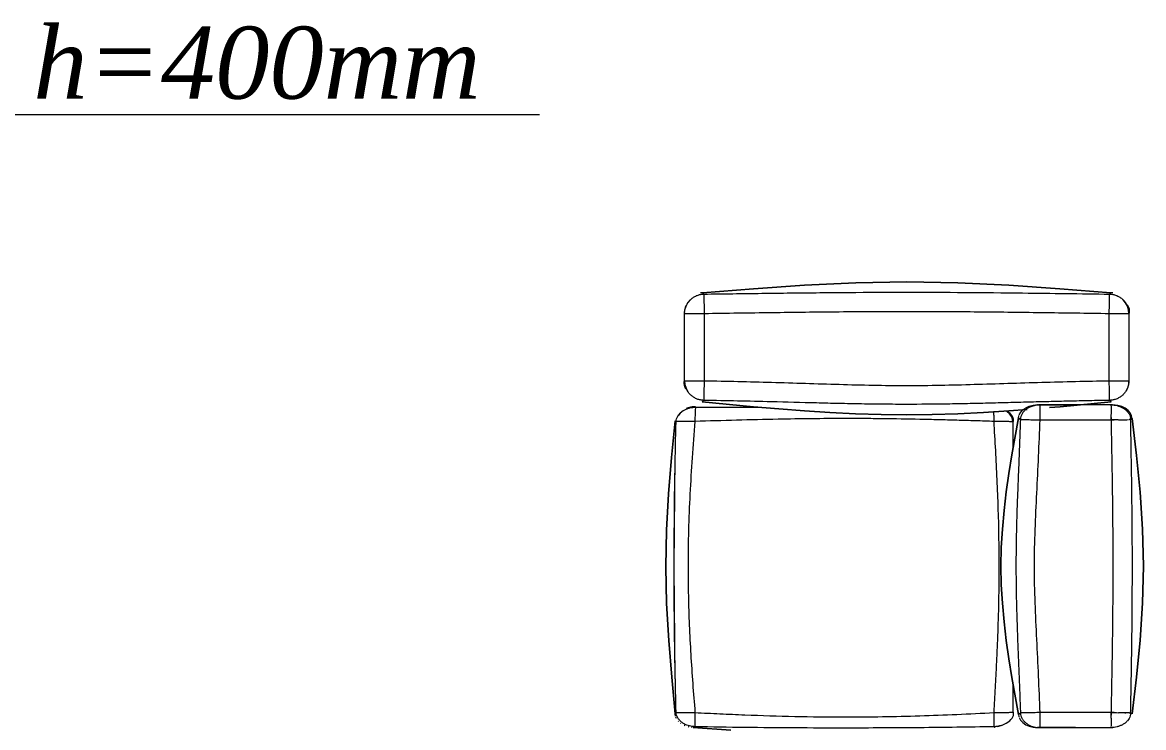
# Model space of a CAD drawing. Header units: millimetres. Extents: x 1680 to 166026, y 35966 to 91121.
# Drawn here: x 156456 to 158739, y 52137 to 53572 of the extents above; entities that cross this region are included whole.
import ezdxf

# ---------------------------------------------------------------- set-up
doc = ezdxf.new("R2010")
doc.units = ezdxf.units.MM
doc.layers.add('G-IMPT', color=8, linetype='Continuous', lineweight=18)
doc.layers.add('I-Furn', color=252, linetype='Continuous', lineweight=13)
doc.styles.get("Standard").update_dxf_attribs({"font": 'arial.ttf'})
doc.styles.add('style1', font='arial.ttf')
doc.dimstyles.get("Standard").update_dxf_attribs({"dimtxt": 0.18, "dimasz": 0.18, "dimexe": 0.18, "dimexo": 0.0625, "dimgap": 0.09, "dimtad": 0, "dimtih": 1, "dimtoh": 1, "dimdec": 4, "dimzin": 0, "dimdsep": 46, "dimtxsty": 'Standard', "dimcen": 0.09, "dimadec": 0, "dimazin": 0, "dimtfac": 1, "dimtdec": 4, "dimtofl": 0, "dimtmove": 0, "dimatfit": 3, "dimfxl": 1, "dimtolj": 1, "dimtzin": 0, "dimarcsym": 0})

# ---------------------------------------------------------------- blocks, each defined once
blk = doc.blocks.new('plan')
at = {"layer": 'G-IMPT', "color": 252, "lineweight": 20, "true_color": 0x939598}
for p, q in [((498466.7, -205914.6), (498362.7, -205919.6)), ((498362.7, -205919.6), (498466.7, -205914.6)), ((498570.6, -205912.7), (498466.7, -205914.6)), ((498466.7, -205914.6), (498570.6, -205912.7)), ((498674.6, -205914.6), (498570.6, -205912.7)), ((498570.6, -205912.7), (498674.6, -205914.6)), ((498778.6, -205919.6), (498674.6, -205914.6)), ((498674.6, -205914.6), (498778.6, -205919.6)), ((498151.3, -205935.6), (498150.9, -205935.6)), ((498154.8, -205935.3), (498151.3, -205935.6)), ((498258.7, -205926.8), (498154.8, -205935.3)), ((498154.8, -205935.3), (498258.7, -205926.8)), ((498362.7, -205919.6), (498258.7, -205926.8)), ((498258.7, -205926.8), (498362.7, -205919.6)), ((498882.5, -205926.8), (498778.6, -205919.6)), ((498778.6, -205919.6), (498882.5, -205926.8)), ((498986.5, -205935.3), (498882.5, -205926.8)), ((498882.5, -205926.8), (498986.5, -205935.3)), ((498990.3, -205935.6), (498986.5, -205935.3)), ((498118.9, -205970.1), (498121.2, -205962.5)), ((498121.2, -205962.5), (498125, -205955.4)), ((498125, -205955.4), (498130.2, -205949.2)), ((498130.2, -205949.2), (498130.4, -205949)), ((499011.1, -205949.2), (499010.9, -205949)), ((499016.2, -205955.4), (499011.1, -205949.2)), ((499020.1, -205962.5), (499016.2, -205955.4)), ((499022.4, -205970.1), (499020.1, -205962.5)), ((499021.9, -205962.4), (499020.4, -205959.8)), ((499024.1, -205968.5), (499021.9, -205962.4)), ((498118.1, -205977.8), (498118.9, -205970.1)), ((498118.1, -206114.1), (498118.1, -205977.8)), ((499023.1, -205977.8), (499022.4, -205970.1)), ((499023.1, -205977.8), (499023.1, -206114.1)), ((499023.2, -205977.8), (499023.3, -205977.7)), ((499023.3, -205977.7), (499023.4, -205977.5)), ((499023.4, -205977.5), (499023.8, -205977)), ((499023.8, -205977), (499024.1, -205976.3)), ((499024.5, -205971.2), (499024.1, -205968.5)), ((499024.1, -205976.3), (499024.3, -205975.5)), ((499024.3, -205975.5), (499024.6, -205973.6)), ((499024.6, -205973.6), (499024.5, -205971.2)), ((498117, -206116.3), (498116.7, -206118.2)), ((498116.7, -206118.2), (498116.7, -206120.6)), ((498116.7, -206120.6), (498117.2, -206123.3)), ((498117.2, -206115.5), (498117, -206116.3)), ((498117.5, -206114.8), (498117.2, -206115.5)), ((498117.8, -206114.3), (498117.5, -206114.8)), ((498118, -206114.1), (498117.8, -206114.3)), ((498118.1, -206114), (498118, -206114.1)), ((498118.1, -206114), (498118.1, -206114)), ((498118.1, -206114), (498118.1, -206114)), ((498118.1, -206114.1), (498118.9, -206121.8)), ((498118.1, -206116.8), (498118.1, -206114.2)), ((498118.1, -206118.2), (498118.1, -206116.8)), ((498118.9, -206121.8), (498121.2, -206129.4)), ((499022.4, -206121.8), (499020.1, -206129.4)), ((499023.1, -206114.1), (499022.4, -206121.8)), ((499023.1, -206116.8), (499023.1, -206114.2)), ((499023.2, -206118.2), (499023.1, -206116.8)), ((498117.2, -206123.3), (498119.3, -206129.4)), ((498119.3, -206129.4), (498120, -206130.6)), ((498121.2, -206129.4), (498125, -206136.5)), ((498125, -206136.5), (498126.2, -206138.1)), ((499016.2, -206136.5), (499015.1, -206138.1)), ((499020.1, -206129.4), (499016.2, -206136.5)), ((498130.6, -206167.7), (498123.4, -206169.9)), ((498133.8, -206167.2), (498130.6, -206167.7)), ((498136.6, -206167.1), (498133.8, -206167.2)), ((498138.8, -206167.3), (498136.6, -206167.1)), ((498139.7, -206167.5), (498138.8, -206167.3)), ((498140.4, -206167.8), (498139.7, -206167.5)), ((498140.9, -206168), (498140.4, -206167.8)), ((498141, -206168.1), (498140.9, -206168)), ((498154.1, -206157), (498258.3, -206167)), ((498258.3, -206167), (498154.1, -206157)), ((498258.3, -206167), (498310.3, -206171.5)), ((498310.3, -206171.5), (498258.3, -206167)), ((498813, -206169.1), (498820.2, -206165.9)), ((498820.2, -206165.9), (498828.4, -206163.9)), ((498824.4, -206166.5), (498832.8, -206164.2)), ((498828.4, -206163.9), (498833.1, -206163.4)), ((498832.8, -206164.2), (498842.1, -206163.4)), ((498833.1, -206163.4), (498833.7, -206163.4)), ((498833.7, -206163.4), (498834.2, -206163.3)), ((498834.2, -206163.3), (498834.6, -206163.3)), ((498834.6, -206163.3), (498835, -206163.3)), ((498835, -206163.3), (498835.5, -206163.3)), ((498835.5, -206163.3), (498836.2, -206163.3)), ((498836.2, -206163.3), (498839.3, -206163.4)), ((498837.5, -206163.3), (498836.7, -206163.3)), ((498839.3, -206163.4), (498842, -206163.4)), ((498842.1, -206163.4), (498914.6, -206163.4)), ((498861.6, -206168.9), (498883, -206167)), ((498883, -206167), (498861.6, -206168.9)), ((498883, -206167), (498987.1, -206157)), ((498987.1, -206157), (498883, -206167)), ((498986.7, -206163.4), (498914.6, -206163.4)), ((498986.9, -206163.4), (498986.9, -206163.4)), ((499000.8, -206164.3), (498989.7, -206163.4)), ((499000.5, -206165.4), (499001.7, -206165.7)), ((499008.9, -206166.7), (499000.8, -206164.3)), ((499015.8, -206170.1), (499008.9, -206166.7)), ((498109.2, -206180), (498105, -206185.3)), ((498115.5, -206175.1), (498109.2, -206180)), ((498123.4, -206171.2), (498115.5, -206175.1)), ((498123.4, -206169.9), (498121.5, -206170.9)), ((498132.1, -206168.9), (498123.4, -206171.2)), ((498141, -206168.1), (498132.1, -206168.9)), ((498141, -206168.1), (498270.6, -206168.1)), ((498310.3, -206171.5), (498362.4, -206175.6)), ((498362.4, -206175.6), (498310.3, -206171.5)), ((498362.4, -206175.6), (498414.4, -206178.9)), ((498414.4, -206178.9), (498362.4, -206175.6)), ((498414.4, -206178.9), (498466.5, -206181.5)), ((498466.5, -206181.5), (498414.4, -206178.9)), ((498466.5, -206181.5), (498518.6, -206183.1)), ((498518.6, -206183.1), (498466.5, -206181.5)), ((498518.6, -206183.1), (498570.6, -206183.7)), ((498570.6, -206183.7), (498518.6, -206183.1)), ((498570.6, -206183.7), (498622.7, -206183.1)), ((498622.7, -206183.1), (498570.6, -206183.7)), ((498622.7, -206183.1), (498674.7, -206181.5)), ((498674.7, -206181.5), (498622.7, -206183.1)), ((498674.7, -206181.5), (498726.8, -206178.9)), ((498726.8, -206178.9), (498674.7, -206181.5)), ((498726.8, -206178.9), (498778.9, -206175.6)), ((498778.9, -206175.6), (498726.8, -206178.9)), ((498774.7, -206176.6), (498773.5, -206175.8)), ((498775.1, -206176.2), (498774.3, -206175.8)), ((498780.1, -206181.3), (498774.7, -206176.6)), ((498781, -206180.8), (498775.1, -206176.2)), ((498778.9, -206175.6), (498815.8, -206172.7)), ((498815.8, -206172.7), (498778.9, -206175.6)), ((498783.9, -206186.7), (498780.1, -206181.3)), ((498785.2, -206185.7), (498781, -206180.8)), ((498786.2, -206192.4), (498783.9, -206186.7)), ((498784.9, -206265.1), (498798.3, -206189.6)), ((498798.3, -206189.6), (498784.9, -206265.1)), ((498786.7, -206188.2), (498785.2, -206185.7)), ((498787.7, -206190.5), (498786.7, -206188.2)), ((498788.3, -206192.6), (498787.7, -206190.5)), ((498798.3, -206189.6), (498799, -206185.9)), ((498799, -206185.9), (498799.2, -206185.1)), ((498799.7, -206183.8), (498802.7, -206178.3)), ((498802.7, -206178.3), (498807.2, -206173.3)), ((498807.2, -206173.3), (498813, -206169.1)), ((499021.4, -206174.6), (499015.8, -206170.1)), ((499025.7, -206179.8), (499021.4, -206174.6)), ((499028.4, -206185.3), (499025.7, -206179.8)), ((499029.5, -206191), (499028.4, -206185.3)), ((498099.1, -206195.9), (498091.9, -206270.1)), ((498091.9, -206270.1), (498099.1, -206195.9)), ((498786.9, -206198.2), (498786.2, -206192.4)), ((498786.9, -206198.2), (498787, -206253)), ((498787, -206198.2), (498787.1, -206198.1)), ((498787.1, -206198.1), (498787.3, -206197.8)), ((498787.3, -206197.8), (498787.7, -206197.4)), ((498787.7, -206197.4), (498788, -206196.8)), ((498788, -206196.8), (498788.2, -206196.1)), ((498788.2, -206196.1), (498788.4, -206194.5)), ((498788.4, -206194.5), (498788.3, -206192.6)), ((499029.5, -206191), (499038.3, -206266.2)), ((499038.3, -206266.2), (499029.5, -206191)), ((498091.9, -206270.1), (498085.8, -206344.4)), ((498085.8, -206344.4), (498091.9, -206270.1)), ((498097.1, -206492.8), (498099.3, -206269.2)), ((498778.8, -206302.9), (498784.9, -206265.1)), ((498784.9, -206265.1), (498778.8, -206302.9)), ((499038.3, -206266.2), (499045.8, -206341.3)), ((499045.8, -206341.3), (499038.3, -206266.2)), ((498773.4, -206340.6), (498778.8, -206302.9)), ((498778.8, -206302.9), (498773.4, -206340.6)), ((498085.8, -206344.4), (498081.5, -206418.6)), ((498081.5, -206418.6), (498085.8, -206344.4)), ((498768.9, -206378.4), (498773.4, -206340.6)), ((498773.4, -206340.6), (498768.9, -206378.4)), ((499045.8, -206341.3), (499051, -206416.5)), ((499051, -206416.5), (499045.8, -206341.3)), ((498765.5, -206416.2), (498768.9, -206378.4)), ((498768.9, -206378.4), (498765.5, -206416.2)), ((498081.5, -206418.6), (498079.9, -206492.8)), ((498079.9, -206492.8), (498081.5, -206418.6)), ((498763.3, -206453.9), (498765.5, -206416.2)), ((498765.5, -206416.2), (498763.3, -206453.9)), ((499051, -206416.5), (499053, -206491.7)), ((499053, -206491.7), (499051, -206416.5)), ((498762.5, -206491.7), (498763.3, -206453.9)), ((498763.3, -206453.9), (498762.5, -206491.7)), ((498079.9, -206492.8), (498081.5, -206567.7)), ((498081.5, -206567.7), (498079.9, -206492.8)), ((498099.4, -206720.9), (498097.1, -206492.8)), ((498763.3, -206529.5), (498762.5, -206491.7)), ((498762.5, -206491.7), (498763.3, -206529.5)), ((499051, -206566.9), (499053, -206491.7)), ((499053, -206491.7), (499051, -206566.9)), ((498765.5, -206567.2), (498763.3, -206529.5)), ((498763.3, -206529.5), (498765.5, -206567.2)), ((498081.5, -206567.7), (498085.9, -206642.6)), ((498085.9, -206642.6), (498081.5, -206567.7)), ((498768.9, -206605), (498765.5, -206567.2)), ((498765.5, -206567.2), (498768.9, -206605)), ((499045.8, -206642.1), (499051, -206566.9)), ((499051, -206566.9), (499045.8, -206642.1)), ((498773.4, -206642.8), (498768.9, -206605)), ((498768.9, -206605), (498773.4, -206642.8)), ((498085.9, -206642.6), (498092.1, -206717.4)), ((498092.1, -206717.4), (498085.9, -206642.6)), ((498778.8, -206680.5), (498773.4, -206642.8)), ((498773.4, -206642.8), (498778.8, -206680.5)), ((499038.3, -206717.2), (499045.8, -206642.1)), ((499045.8, -206642.1), (499038.3, -206717.2)), ((498784.9, -206718.3), (498778.8, -206680.5)), ((498778.8, -206680.5), (498784.9, -206718.3)), ((498092.1, -206717.4), (498099.4, -206792.3)), ((498099.4, -206792.3), (498092.1, -206717.4)), ((498798.3, -206793.8), (498784.9, -206718.3)), ((498784.9, -206718.3), (498798.3, -206793.8)), ((498787, -206730.3), (498786.9, -206788.4)), ((499029.5, -206792.4), (499038.3, -206717.2)), ((499038.3, -206717.2), (499029.5, -206792.4)), ((498099.9, -206796.7), (498099.4, -206792.3)), ((498101.6, -206801.4), (498100.7, -206798.9)), ((498106.2, -206807.8), (498105.4, -206807.1)), ((498773.2, -206811.3), (498780.4, -206806.2)), ((498780.4, -206806.2), (498783, -206803.4)), ((498783, -206803.4), (498785.1, -206800.6)), ((498785.1, -206800.6), (498786.7, -206797.9)), ((498786.7, -206797.9), (498787.8, -206795.3)), ((498786.9, -206788.4), (498786.8, -206790.4)), ((498787.1, -206788.5), (498786.9, -206788.3)), ((498786.9, -206789.3), (498786.9, -206788.5)), ((498787.3, -206788.8), (498787.1, -206788.5)), ((498787.8, -206789.5), (498787.3, -206788.8)), ((498788, -206790.2), (498787.8, -206789.5)), ((498787.8, -206795.3), (498788.2, -206792.9)), ((498788.2, -206791.3), (498788, -206790.2)), ((498788.2, -206792.9), (498788.2, -206791.3)), ((498798.3, -206793.8), (498799, -206797.5)), ((498799, -206797.5), (498799.2, -206798.3)), ((498799.7, -206799.5), (498802.6, -206805)), ((498802.6, -206805), (498807.1, -206810)), ((498110.9, -206812.1), (498110.1, -206811.4)), ((498118.1, -206816.2), (498117.5, -206815.8)), ((498118.9, -206816.4), (498118.1, -206816.2)), ((498126.4, -206818.9), (498125.8, -206818.7)), ((498127.3, -206819), (498126.4, -206818.9)), ((498133.6, -206819.9), (498132.3, -206819.7)), ((498135.5, -206819.9), (498212.7, -206825.2)), ((498212.7, -206825.2), (498135.5, -206819.9)), ((498756, -206817.6), (498764.8, -206815.2)), ((498764.8, -206815.2), (498773.2, -206811.3)), ((498807.1, -206810), (498813, -206814.2)), ((498813, -206814.2), (498820.1, -206817.5)), ((498820.1, -206817.5), (498828.3, -206819.5)), ((498824.4, -206816.9), (498832.8, -206819.2)), ((498828.3, -206819.5), (498833.1, -206820)), ((498832.8, -206819.2), (498842.1, -206820)), ((498833.1, -206820), (498833.7, -206820)), ((498833.7, -206820), (498834.2, -206820.1)), ((498834.2, -206820.1), (498834.6, -206820.1)), ((498834.6, -206820.1), (498835, -206820.1)), ((498835, -206820.1), (498835.5, -206820.1)), ((498835.5, -206820.1), (498836.2, -206820.1)), ((498836.2, -206820.1), (498839, -206820.1)), ((498842.1, -206820), (498836.7, -206820.1)), ((498836.7, -206820.1), (498837.9, -206820)), ((498839, -206820.1), (498842, -206820)), ((498914.6, -206820), (498842.1, -206820)), ((498914.6, -206820), (498986.7, -206820)), ((498986.9, -206820), (498990.6, -206820.1))]:
    blk.add_line(p, q, dxfattribs=at)
at = {"layer": 'I-Furn', "color": 252, "lineweight": 20, "true_color": 0x939598}
for p, q in [((498118.1, -206011.8), (498118.1, -205977.8)), ((498158.1, -205977.8), (498158.1, -206011.8)), ((498983.1, -206011.8), (498983.1, -205977.8)), ((499023.1, -205977.8), (499023.1, -206011.8)), ((498118.1, -206045.9), (498118.1, -206011.8)), ((498158.1, -206011.8), (498158.1, -206045.9)), ((498983.1, -206045.9), (498983.1, -206011.8)), ((499023.1, -206011.8), (499023.1, -206045.9)), ((498118.1, -206080), (498118.1, -206045.9)), ((498158.1, -206045.9), (498158.1, -206080)), ((498983.1, -206080), (498983.1, -206045.9)), ((499023.1, -206045.9), (499023.1, -206080)), ((498118.1, -206114.1), (498118.1, -206080)), ((498158.1, -206080), (498158.1, -206114.1)), ((498983.1, -206114.1), (498983.1, -206080)), ((499023.1, -206080), (499023.1, -206114.1)), ((498914.6, -206163.4), (498842.1, -206163.4)), ((498986.7, -206163.4), (498914.6, -206163.4)), ((498445.8, -206191.2), (498444.4, -206191.2)), ((498842.1, -206193.8), (498914.6, -206193.8)), ((498914.6, -206193.8), (498986.7, -206193.8)), ((498444.4, -206798.5), (498445.5, -206798.5)), ((498914.6, -206789.6), (498842.1, -206789.6)), ((498986.7, -206789.6), (498914.6, -206789.6)), ((498842.1, -206820), (498914.6, -206820)), ((498914.6, -206820), (498986.7, -206820))]:
    blk.add_line(p, q, dxfattribs=at)
for points in [[(498118.1, -205977.8), (498118.1, -205975.5), (498118.5, -205970.9), (498120.3, -205964.2), (498123.2, -205957.9), (498127.2, -205952.2), (498132, -205947.2), (498137.7, -205943.2), (498144, -205940.2), (498150.6, -205938.3), (498155.2, -205937.8), (498157.6, -205937.8)], [(498983.7, -205937.8), (498986, -205937.8), (498990.6, -205938.3), (498997.3, -205940.2), (499003.5, -205943.2), (499009.2, -205947.2), (499014.1, -205952.2), (499018, -205957.9), (499020.9, -205964.2), (499022.7, -205970.9), (499023.1, -205975.5), (499023.1, -205977.8)], [(498118.1, -205977.8), (498118.1, -205977.5), (498118.1, -205976.9), (498118.1, -205976.2), (498118.1, -205975.8), (498118.1, -205975.6)], [(498118.1, -205975.7), (498118.1, -205976.2), (498118.1, -205976.9), (498118.1, -205977.8)], [(498570.6, -205973.7), (498524.8, -205973.7), (498433.1, -205974.2), (498295.6, -205975.8), (498204, -205977.1), (498158.1, -205977.8)], [(498983.1, -205977.8), (498960.2, -205977.5), (498914.4, -205976.8), (498845.6, -205975.9), (498776.9, -205975), (498708.1, -205974.3), (498639.4, -205973.8), (498593.5, -205973.7), (498570.6, -205973.7)], [(499023.1, -205975.6), (499023.1, -205976.1), (499023.1, -205976.9), (499023.1, -205977.8)], [(498118.1, -206116.7), (498118.1, -206116.2), (498118.1, -206115.2), (498118.1, -206114.1)], [(498157.4, -206154.1), (498155.1, -206154), (498150.5, -206153.6), (498143.8, -206151.6), (498137.6, -206148.6), (498132, -206144.6), (498127.1, -206139.7), (498123.2, -206133.9), (498120.3, -206127.7), (498118.5, -206121), (498118.1, -206116.4), (498118.1, -206114.1)], [(498158.1, -206114.1), (498158, -206119.3), (498157.8, -206129.6), (498157.6, -206142.8), (498157.4, -206151.7), (498157.4, -206154), (498157.4, -206154.1)], [(498570.6, -206123.9), (498593.6, -206123.8), (498639.4, -206123.4), (498708.1, -206121.5), (498776.9, -206119.4), (498845.6, -206117.3), (498914.4, -206115.5), (498960.2, -206114.5), (498983.1, -206114.1)], [(499023.1, -206114.1), (499023.1, -206116.4), (499022.7, -206121), (499020.9, -206127.7), (499018, -206133.9), (499014.1, -206139.7), (499009.3, -206144.6), (499003.7, -206148.6), (498999.5, -206150.6), (498997.4, -206151.5)], [(499023.1, -206114.1), (499023.1, -206114.5), (499023.1, -206115.2), (499023.1, -206116.1), (499023.1, -206116.5), (499023.1, -206116.7)], [(499023.1, -206116.4), (499023.1, -206115.9), (499023.1, -206115), (499023.1, -206114.1)], [(498824.3, -206166.6), (498822.4, -206167.3), (498818.7, -206169), (498813.6, -206172.3), (498809.1, -206176.4), (498805.4, -206181.3), (498802.9, -206186.9), (498802.2, -206191), (498802.2, -206193)], [(498842.1, -206163.4), (498841.5, -206163.4), (498840.9, -206163.4), (498840.4, -206163.4)], [(498986.7, -206163.4), (498990.8, -206163.3), (498994.9, -206163.8), (498998.9, -206164.8)], [(498989.1, -206163.4), (498988.6, -206163.4), (498987.7, -206163.4), (498986.7, -206163.4)], [(498986.7, -206165.5), (498986.7, -206164), (498986.7, -206163.4), (498986.7, -206163.4)], [(498986.7, -206163.4), (498986.7, -206163.4), (498986.7, -206163.4), (498986.7, -206163.6)], [(498986.7, -206165.7), (498986.7, -206167.2), (498986.7, -206169.3), (498986.7, -206172.3)], [(498998.9, -206164.8), (499000.8, -206165.3), (499002.8, -206165.9), (499004.7, -206166.6)], [(499004.7, -206166.6), (499006.6, -206167.4), (499008.5, -206168.2), (499010.3, -206169.2)], [(498108.1, -206181.1), (498109.5, -206179.7), (498112.5, -206176.9), (498117.6, -206173.7), (498123.2, -206171.2), (498129, -206169.4), (498135, -206168.4), (498139, -206168.1), (498141, -206168.1)], [(498141, -206168.1), (498140.5, -206168.1), (498139.5, -206168.1), (498139, -206168.1), (498139, -206168.1)], [(498139.6, -206168.1), (498140, -206168.1), (498140.5, -206168.1), (498141, -206168.1)], [(498141, -206168.1), (498184.4, -206168.1), (498227.9, -206168.1), (498271.3, -206168.1)], [(498141, -206168.1), (498141, -206168.1), (498141, -206168.1), (498141, -206168.1)], [(498986.7, -206172.3), (498986.7, -206175.1), (498986.7, -206178.6), (498986.7, -206182.4)], [(498986.7, -206193.8), (498986.7, -206190.2), (498986.7, -206186.3), (498986.7, -206182.6)], [(498986.7, -206189), (498986.7, -206190.6), (498986.7, -206192.2), (498986.7, -206193.8)], [(499010.3, -206169.2), (499012.1, -206170.2), (499013.8, -206171.3), (499015.4, -206172.6)], [(499012.9, -206170.8), (499013.4, -206171.1), (499013.9, -206171.5), (499014.5, -206171.9)], [(499015.4, -206172.6), (499017, -206173.8), (499018.4, -206175.2), (499019.7, -206176.8)], [(499025.8, -206187.3), (499026.4, -206189.3), (499026.7, -206191.3), (499026.7, -206193.3)], [(498097.1, -206492.8), (498097.1, -206460), (498097.4, -206394.3), (498098.6, -206295.8), (498100.1, -206230.2), (498101.1, -206197.5)], [(498101.1, -206197.5), (498100.9, -206197.3), (498100.6, -206197.1), (498100.2, -206196.8), (498099.8, -206196.5), (498099.5, -206196.2), (498099.3, -206196), (498099.2, -206195.9), (498099.1, -206195.9), (498099.1, -206195.9)], [(498139.4, -206197), (498137.4, -206221.6), (498133.5, -206270.8), (498129, -206344.7), (498126, -206418.8), (498125.3, -206468.1), (498125.3, -206492.8)], [(498786.9, -206198.2), (498786.9, -206216.6), (498786.9, -206235), (498786.9, -206253.3)], [(498786.9, -206198.2), (498786.9, -206198.2), (498786.9, -206198.2), (498786.9, -206198.2)], [(498802.2, -206193), (498801.7, -206205.5), (498800.8, -206230.3), (498799.4, -206267.7), (498797.9, -206305), (498796.4, -206342.3), (498795, -206379.6), (498794, -206416.9), (498793.3, -206454.3), (498793.1, -206479.2), (498793.1, -206491.7)], [(498830.7, -206491.7), (498830.7, -206466.9), (498831.9, -206417.2), (498835.6, -206342.7), (498839.3, -206268.3), (498841.3, -206218.6), (498842.1, -206193.8)], [(499001.3, -206193.6), (498996.5, -206193.7), (498991.4, -206193.8), (498986.7, -206193.8)], [(498986.7, -206193.8), (498988.9, -206193.8), (498991, -206193.8), (498993.1, -206193.7)], [(498986.7, -206193.8), (498987.2, -206218.6), (498988.2, -206268.3), (498989.4, -206342.7), (498990.2, -206417.2), (498990.4, -206466.9), (498990.4, -206491.7)], [(499001.9, -206193.6), (499006.7, -206193.6), (499011.7, -206193.5), (499014.8, -206193.5)], [(499014.8, -206193.5), (499018.5, -206193.4), (499020.4, -206193.4), (499022, -206193.4)], [(499026.7, -206193.3), (499026.7, -206193.3), (499025.8, -206193.4), (499023.7, -206193.4)], [(498793.1, -206491.7), (498793.1, -206502.8), (498793.3, -206524.9), (498793.8, -206558.2), (498794.7, -206591.4), (498795.8, -206624.5), (498797, -206657.7), (498798.4, -206690.8), (498799.7, -206724), (498801, -206757.2), (498801.8, -206779.3), (498802.2, -206790.4)], [(498842.1, -206789.6), (498841.3, -206764.8), (498839.3, -206715.1), (498835.6, -206640.7), (498831.9, -206566.2), (498830.7, -206516.5), (498830.7, -206491.7)], [(498786.9, -206730), (498786.9, -206749.4), (498786.9, -206768.9), (498786.9, -206788.3)], [(498107.9, -206805.1), (498106.6, -206803.6), (498104.2, -206800.4), (498101.8, -206794.9), (498101.1, -206791), (498101.1, -206789)], [(498445.5, -206798.5), (498496.1, -206798.5), (498597.1, -206796.7), (498698.1, -206792.2), (498748.5, -206789.6)], [(498748.6, -206815), (498748.6, -206814.3), (498748.7, -206812.6), (498748.8, -206809.4), (498748.8, -206805.5), (498748.8, -206800.8), (498748.7, -206795.4), (498748.6, -206791.5), (498748.5, -206789.6)], [(498786.9, -206788.3), (498786.9, -206788.9), (498786.9, -206789.8), (498786.9, -206790.2), (498786.9, -206790.2)], [(498786.9, -206788.3), (498786.9, -206788.9), (498786.9, -206789.4), (498786.9, -206789.9)], [(498786.9, -206790.2), (498786.9, -206790.2), (498786.9, -206789.8), (498786.9, -206788.9), (498786.9, -206788.4)], [(498802.2, -206790.4), (498802.2, -206792.4), (498802.9, -206796.5), (498805.4, -206802.1), (498809.1, -206807), (498813.6, -206811.1), (498818.7, -206814.4), (498822.4, -206816.1), (498824.3, -206816.8)], [(498986.7, -206800.8), (498986.7, -206797.1), (498986.7, -206793.2), (498986.7, -206789.6)], [(498986.7, -206789.6), (498991.4, -206789.7), (498996.5, -206789.7), (499001.3, -206789.8)], [(498993.2, -206789.7), (498991.1, -206789.6), (498988.9, -206789.6), (498986.7, -206789.6)], [(498986.7, -206789.6), (498986.7, -206791.3), (498986.7, -206792.9), (498986.7, -206794.6)], [(498986.7, -206801.2), (498986.7, -206804.9), (498986.7, -206808.8), (498986.7, -206811.1)], [(499014.8, -206789.9), (499011.1, -206789.9), (499006.8, -206789.8), (499001.9, -206789.8)], [(499014.8, -206789.9), (499015.4, -206789.9), (499016, -206789.9), (499016.6, -206789.9)], [(499023.5, -206790), (499021.5, -206790), (499018.4, -206790), (499014.8, -206789.9)], [(499019.8, -206806.7), (499018.5, -206808.2), (499017, -206809.6), (499015.4, -206810.9)], [(499025.8, -206796.1), (499024.7, -206799.8), (499022.8, -206803.2), (499020.3, -206806.1)], [(499023.7, -206790), (499025.7, -206790), (499026.7, -206790.1), (499026.7, -206790.1)], [(499026.7, -206790.1), (499026.7, -206792.1), (499026.4, -206794.1), (499025.8, -206796.1)], [(498113.1, -206809.8), (498113.6, -206810.2), (498114.1, -206810.5), (498114.6, -206810.9)], [(498444.4, -206821), (498410.6, -206821.1), (498342.8, -206820.9), (498241.3, -206820.1), (498173.7, -206819), (498139.9, -206818.3)], [(498748.1, -206818.3), (498697.7, -206819.3), (498596.9, -206820.7), (498496, -206821), (498445.5, -206821)], [(498763, -206815.8), (498758.3, -206817.4), (498753.2, -206818.3), (498748.1, -206818.3)], [(498838.2, -206820), (498838.4, -206820), (498839, -206820), (498840.4, -206820), (498841.5, -206820), (498842.1, -206820)], [(498986.7, -206811.1), (498986.7, -206813.9), (498986.7, -206815.4), (498986.7, -206816.5)], [(498986.7, -206820), (498986.7, -206820), (498986.7, -206819.4), (498986.7, -206817.9)], [(498986.7, -206819.6), (498986.7, -206819.9), (498986.7, -206820), (498986.7, -206820)], [(498992.8, -206819.7), (498990.8, -206819.9), (498988.8, -206820), (498986.7, -206820)], [(498989.1, -206820), (498988.6, -206820), (498987.7, -206820), (498986.7, -206820)], [(498986.7, -206820), (498987.1, -206820), (498987.7, -206820), (498988.5, -206820), (498988.9, -206820), (498989.1, -206820)], [(498989.8, -206820), (498988.8, -206820), (498987.9, -206820), (498986.9, -206820)], [(498998.9, -206818.6), (498996.9, -206819.1), (498994.9, -206819.5), (498992.8, -206819.7)], [(499004.7, -206816.8), (499002.8, -206817.5), (499000.8, -206818.1), (498998.9, -206818.6)], [(499010.3, -206814.2), (499008.5, -206815.2), (499006.6, -206816), (499004.7, -206816.7)], [(499015.4, -206810.8), (499013.8, -206812.1), (499012.1, -206813.2), (499010.3, -206814.2)], [(499018.3, -206808.3), (499018.1, -206808.5), (499017.9, -206808.7), (499017.7, -206808.9)]]:
    blk.add_open_spline(points, degree=3, dxfattribs=at)
for points, knots in [([(498154.8, -205935.3), (498154.9, -205935.4), (498155.4, -205935.8), (498156.4, -205936.8), (498157.1, -205937.5), (498157.6, -205937.8)], [0.125, 0.125, 0.125, 0.125, 0.5, 0.75, 0.99998, 0.99998, 0.99998, 0.99998]), ([(498157.6, -205937.8), (498177.2, -205937.5), (498216.6, -205937), (498275.6, -205936.2), (498334.6, -205935.5), (498413.2, -205934.7), (498491.9, -205934.1), (498551, -205934), (498570.6, -205934)], [0, 0, 0, 0, 0.142857, 0.285714, 0.428571, 0.571429, 0.857143, 1, 1, 1, 1]), ([(498157.6, -205937.8), (498157.6, -205937.9), (498157.6, -205940.1), (498157.7, -205949), (498157.9, -205962.3), (498158.1, -205972.6), (498158.1, -205977.8)], [0.0000006, 0.0000006, 0.0000006, 0.0000006, 0.25, 0.5, 0.75, 1, 1, 1, 1]), ([(498570.6, -205934), (498610, -205934), (498688.7, -205934.3), (498826.4, -205935.6), (498924.7, -205937), (498983.7, -205937.8)], [0, 0, 0, 0, 0.285714, 0.571429, 1, 1, 1, 1]), ([(498983.1, -205977.8), (498983.2, -205972.6), (498983.4, -205962.3), (498983.5, -205949), (498983.7, -205940.1), (498983.7, -205937.9), (498983.7, -205937.8)], [0, 0, 0, 0, 0.25, 0.5, 0.75, 0.9999993, 0.9999993, 0.9999993, 0.9999993]), ([(498983.7, -205937.8), (498983.9, -205937.6), (498984.3, -205937.3), (498984.8, -205936.8), (498985.3, -205936.4), (498985.8, -205935.9), (498986.2, -205935.5), (498986.4, -205935.3), (498986.5, -205935.3)], [0.0000199, 0.0000199, 0.0000199, 0.0000199, 0.125, 0.25, 0.375, 0.5, 0.75, 0.875, 0.875, 0.875, 0.875]), ([(498158.1, -205977.8), (498152.9, -205977.8), (498142.4, -205977.8), (498124.7, -205977.8), (498118.1, -205977.8), (498118.1, -205977.8)], [0, 0, 0, 0, 0.25, 0.5, 0.9960608, 0.9960608, 0.9960608, 0.9960608]), ([(499023.1, -205977.8), (499023.1, -205977.8), (499014.3, -205977.8), (498993.6, -205977.8), (498983.1, -205977.8)], [0.0039392, 0.0039392, 0.0039392, 0.0039392, 0.5, 1, 1, 1, 1]), ([(499023.1, -205977.8), (499023.1, -205977.5), (499023.1, -205977), (499023.1, -205976.2), (499023.1, -205975.9), (499023.1, -205975.7)], [0.0048845, 0.0048845, 0.0048845, 0.0048845, 0.2, 0.4, 0.6, 0.6, 0.6, 0.6]), ([(498118.1, -206114.1), (498118.1, -206114.4), (498118.1, -206115), (498118.1, -206115.8), (498118.1, -206116.2), (498118.1, -206116.4)], [0.0216048, 0.0216048, 0.0216048, 0.0216048, 0.2, 0.4, 0.6, 0.6, 0.6, 0.6]), ([(498118.1, -206114.1), (498118.1, -206114.1), (498120.3, -206114.1), (498129.1, -206114.1), (498142.4, -206114.1), (498152.9, -206114.1), (498158.1, -206114.1)], [0.0039389, 0.0039389, 0.0039389, 0.0039389, 0.25, 0.5, 0.75, 1, 1, 1, 1]), ([(498158.1, -206114.1), (498204, -206115), (498295.6, -206117.1), (498410.2, -206120.9), (498501.9, -206123.4), (498547.7, -206123.8), (498570.6, -206123.9)], [0, 0, 0, 0, 0.333333, 0.666667, 0.833333, 1, 1, 1, 1]), ([(498983.9, -206154.1), (498983.9, -206154), (498983.8, -206151.7), (498983.7, -206142.8), (498983.4, -206129.6), (498983.2, -206119.3), (498983.1, -206114.1)], [0.0000002, 0.0000002, 0.0000002, 0.0000002, 0.25, 0.5, 0.75, 1, 1, 1, 1]), ([(498983.1, -206114.1), (498988.4, -206114.1), (498998.8, -206114.1), (499016.5, -206114.1), (499023.1, -206114.1), (499023.1, -206114.1)], [0, 0, 0, 0, 0.25, 0.5, 0.9960611, 0.9960611, 0.9960611, 0.9960611]), ([(498157.4, -206154.1), (498157.1, -206154.3), (498156.7, -206154.7), (498156, -206155.3), (498155.4, -206155.8), (498154.8, -206156.3), (498154.3, -206156.8), (498154.2, -206156.9), (498154.2, -206156.9)], [0.0000248, 0.0000248, 0.0000248, 0.0000248, 0.125, 0.25, 0.375, 0.5, 0.75, 0.875, 0.875, 0.875, 0.875]), ([(498570.6, -206162.3), (498555.3, -206162.3), (498524.7, -206162.1), (498478.7, -206161.5), (498432.8, -206160.6), (498371.6, -206159.1), (498279.8, -206156.7), (498203.3, -206154.9), (498157.4, -206154.1)], [0, 0, 0, 0, 0.111111, 0.222222, 0.333333, 0.444444, 0.666667, 1, 1, 1, 1]), ([(498983.9, -206154.1), (498970.1, -206154.3), (498942.6, -206154.9), (498901.2, -206155.8), (498859.9, -206156.8), (498818.6, -206157.8), (498777.3, -206158.9), (498736, -206160), (498694.7, -206160.9), (498639.5, -206161.9), (498598.2, -206162.3), (498570.6, -206162.3)], [0, 0, 0, 0, 0.1, 0.2, 0.3, 0.4, 0.5, 0.6, 0.7, 0.8, 1, 1, 1, 1]), ([(498842.1, -206163.4), (498840.1, -206163.4), (498836.1, -206163.6), (498830.1, -206164.7), (498826.3, -206165.8), (498824.4, -206166.5)], [0, 0, 0, 0, 0.1111111, 0.2222222, 0.3307112, 0.3307112, 0.3307112, 0.3307112]), ([(498842.1, -206193.8), (498842.1, -206185.8), (498842.1, -206170.1), (498842.1, -206163.4), (498842.1, -206163.4)], [0, 0, 0, 0, 1, 1.991044, 1.991044, 1.991044, 1.991044]), ([(498996.9, -206151.6), (498994.9, -206152.4), (498990.6, -206153.6), (498986.2, -206154), (498983.9, -206154.1)], [0.7856696, 0.7856696, 0.7856696, 0.7856696, 0.8888889, 1, 1, 1, 1]), ([(498987.1, -206156.9), (498987, -206156.8), (498986.4, -206156.2), (498984.9, -206154.9), (498983.9, -206154.1)], [0.125, 0.125, 0.125, 0.125, 0.5, 0.9999743, 0.9999743, 0.9999743, 0.9999743]), ([(498986.7, -206163.4), (498987.1, -206163.4), (498987.7, -206163.4), (498988.5, -206163.4), (498988.9, -206163.4), (498989.1, -206163.4)], [0.0007182, 0.0007182, 0.0007182, 0.0007182, 0.2, 0.4, 0.6, 0.6, 0.6, 0.6]), ([(498101.1, -206197.5), (498101.1, -206195.4), (498101.8, -206191.5), (498104.3, -206185.9), (498106.7, -206182.7), (498108, -206181.3)], [0.0000001, 0.0000001, 0.0000001, 0.0000001, 0.1111111, 0.2222222, 0.3306302, 0.3306302, 0.3306302, 0.3306302]), ([(498141, -206168.1), (498140.8, -206168.1), (498140.4, -206169.7), (498139.9, -206176), (498139.5, -206185.6), (498139.4, -206193.2), (498139.4, -206197)], [0.0037664, 0.0037664, 0.0037664, 0.0037664, 0.25, 0.5, 0.75, 1, 1, 1, 1]), ([(498748.5, -206197), (498748.5, -206193.1), (498748.5, -206185.9), (498748.2, -206180), (498748.1, -206177.5)], [0.0000003, 0.0000003, 0.0000003, 0.0000003, 0.25, 0.4725993, 0.4725993, 0.4725993, 0.4725993]), ([(498773.5, -206175.7), (498774.3, -206176.2), (498776.7, -206178), (498780.3, -206181.4), (498784, -206186.3), (498786.4, -206192), (498787, -206196.1), (498786.9, -206198.2)], [0.5074804, 0.5074804, 0.5074804, 0.5074804, 0.5555556, 0.6666667, 0.7777778, 0.8888889, 1, 1, 1, 1]), ([(498798.4, -206189.6), (498798.4, -206189.6), (498798.5, -206189.7), (498798.9, -206190), (498799.7, -206190.8), (498801, -206192), (498802.2, -206193)], [0.125, 0.125, 0.125, 0.125, 0.25, 0.375, 0.5, 1, 1, 1, 1]), ([(499019.8, -206176.7), (499021.2, -206178.3), (499023.5, -206181.6), (499025.4, -206185.3), (499025.8, -206187.3)], [-0.3333333, -0.3333333, -0.3333333, -0.3333333, -0.2222222, -0.1111112, -0.1111112, -0.1111112, -0.1111112]), ([(498139.4, -206197), (498134.4, -206196.9), (498124.5, -206196.8), (498111.8, -206196.9), (498103.4, -206197.1), (498101.1, -206197.3), (498101.1, -206197.5)], [0.0000001, 0.0000001, 0.0000001, 0.0000001, 0.25, 0.5, 0.75, 1, 1, 1, 1]), ([(498444.4, -206191.2), (498399.2, -206191.2), (498297.5, -206192.4), (498195.9, -206195.3), (498139.4, -206197)], [0, 0, 0, 0, 0.4444444, 1, 1, 1, 1]), ([(498748.5, -206197), (498735.9, -206196.6), (498710.7, -206195.8), (498672.9, -206194.7), (498635.1, -206193.7), (498584.6, -206192.5), (498534.1, -206191.7), (498483.6, -206191.2), (498458.4, -206191.1), (498445.8, -206191.2)], [0, 0, 0, 0, 0.125, 0.25, 0.375, 0.5, 0.75, 0.875, 1, 1, 1, 1]), ([(498759.1, -206492.8), (498759.1, -206453.3), (498757.6, -206374.3), (498753, -206275.7), (498749.6, -206216.6), (498748.5, -206197)], [0, 0, 0, 0, 0.4, 0.8, 1, 1, 1, 1]), ([(498786.9, -206198.2), (498786.9, -206198), (498784.9, -206197.7), (498773.7, -206197.2), (498758.8, -206197), (498748.5, -206197)], [0.0037591, 0.0037591, 0.0037591, 0.0037591, 0.25, 0.5, 1, 1, 1, 1]), ([(498802.2, -206193), (498802.4, -206193), (498809.1, -206193.1), (498826.7, -206193.5), (498837, -206193.7), (498842.1, -206193.8)], [0, 0, 0, 0, 0.5, 0.75, 1, 1, 1, 1]), ([(499026.7, -206193.3), (499027, -206193.2), (499027.4, -206192.8), (499028, -206192.3), (499028.5, -206191.9), (499028.9, -206191.5), (499029.3, -206191.2), (499029.4, -206191.1), (499029.4, -206191.1)], [0.0000275, 0.0000275, 0.0000275, 0.0000275, 0.1428571, 0.2857143, 0.4285714, 0.5714286, 0.7142857, 0.8571429, 0.8571429, 0.8571429, 0.8571429]), ([(499030.2, -206491.7), (499030.2, -206442), (499029.6, -206367.4), (499028.3, -206280.3), (499027.4, -206230.6), (499027, -206205.8), (499026.7, -206193.3)], [0, 0, 0, 0, 0.5, 0.75, 0.875, 1, 1, 1, 1]), ([(498101.1, -206789), (498100.3, -206760.9), (498098.9, -206704.5), (498097.4, -206605.8), (498097.1, -206535.2), (498097.1, -206492.8)], [0, 0, 0, 0, 0.285714, 0.571429, 1, 1, 1, 1]), ([(498125.3, -206492.8), (498125.3, -206532.5), (498127.1, -206611.7), (498133.1, -206710.6), (498137.9, -206769.8), (498139.5, -206789.5)], [0, 0, 0, 0, 0.4, 0.8, 0.9999999, 0.9999999, 0.9999999, 0.9999999]), ([(498748.5, -206789.6), (498749.1, -206778.6), (498750.3, -206756.6), (498752.1, -206723.7), (498753.8, -206690.8), (498755.8, -206646.8), (498758.2, -206580.9), (498759.1, -206525.9), (498759.1, -206492.8)], [0, 0, 0, 0, 0.111111, 0.222222, 0.333333, 0.444444, 0.666667, 1, 1, 1, 1]), ([(498990.4, -206491.7), (498990.4, -206541.4), (498989.8, -206615.8), (498988.2, -206715.1), (498987.2, -206764.8), (498986.7, -206789.6)], [0, 0, 0, 0, 0.5, 0.75, 1, 1, 1, 1]), ([(499026.7, -206790.1), (499027, -206777.6), (499027.4, -206752.8), (499028.1, -206715.5), (499028.7, -206678.2), (499029.4, -206628.5), (499029.9, -206578.7), (499030.1, -206529), (499030.2, -206504.1), (499030.2, -206491.7)], [0, 0, 0, 0, 0.125, 0.25, 0.375, 0.5, 0.75, 0.875, 1, 1, 1, 1]), ([(498099.5, -206792.2), (498099.5, -206792.1), (498099.8, -206791.5), (498100.4, -206790.2), (498101.1, -206789)], [0.2, 0.2, 0.2, 0.2, 0.4, 0.9999918, 0.9999918, 0.9999918, 0.9999918]), ([(498101.1, -206789), (498101.2, -206789.2), (498103.4, -206789.4), (498111.9, -206789.6), (498124.5, -206789.7), (498134.5, -206789.6), (498139.5, -206789.5)], [0, 0, 0, 0, 0.25, 0.5, 0.75, 0.9999998, 0.9999998, 0.9999998, 0.9999998]), ([(498139.9, -206818.3), (498138, -206818.3), (498134, -206818), (498128.2, -206816.9), (498122.5, -206815), (498117.1, -206812.5), (498112.2, -206809.3), (498109.3, -206806.6), (498108, -206805.2)], [0, 0, 0, 0, 0.1111111, 0.2222222, 0.3333333, 0.4444444, 0.5555556, 0.6632458, 0.6632458, 0.6632458, 0.6632458]), ([(498139.5, -206789.5), (498139.4, -206793.3), (498139.2, -206800.7), (498139.2, -206810.2), (498139.4, -206816.6), (498139.7, -206818.2), (498139.9, -206818.3)], [0.0000007, 0.0000007, 0.0000007, 0.0000007, 0.25, 0.5, 0.75, 1, 1, 1, 1]), ([(498139.5, -206789.5), (498156.4, -206790.4), (498190.3, -206792), (498258, -206794.9), (498342.7, -206797.7), (498410.5, -206798.5), (498444.4, -206798.5)], [0, 0, 0, 0, 0.1666667, 0.3333333, 0.6666667, 1, 1, 1, 1]), ([(498748.5, -206789.6), (498758.7, -206789.6), (498773.7, -206789.3), (498784.9, -206788.8), (498787, -206788.5), (498786.9, -206788.3)], [0, 0, 0, 0, 0.5, 0.75, 1, 1, 1, 1]), ([(498802.2, -206790.4), (498801.5, -206791), (498800.6, -206791.8), (498799.6, -206792.7), (498798.8, -206793.4), (498798.4, -206793.8), (498798.3, -206793.8), (498798.3, -206793.8)], [0.0000017, 0.0000017, 0.0000017, 0.0000017, 0.2857143, 0.4285714, 0.5714286, 0.8571429, 1, 1, 1, 1]), ([(498842.1, -206789.6), (498839.8, -206789.6), (498835.3, -206789.7), (498826.4, -206789.9), (498816.2, -206790.1), (498805.7, -206790.3), (498802.3, -206790.4), (498802.2, -206790.4)], [0, 0, 0, 0, 0.1111111, 0.2222222, 0.4444444, 0.6666667, 0.9999983, 0.9999983, 0.9999983, 0.9999983]), ([(498842.1, -206820), (498842.1, -206820), (498842.1, -206813.3), (498842.1, -206797.6), (498842.1, -206789.6)], [-1.992122, -1.992122, -1.992122, -1.992122, -1, 0, 0, 0, 0]), ([(499029.4, -206792.3), (499029.4, -206792.3), (499029.2, -206792.1), (499028.7, -206791.7), (499028, -206791.1), (499027.4, -206790.6), (499027, -206790.2), (499026.7, -206790.1)], [0.1428571, 0.1428571, 0.1428571, 0.1428571, 0.2857143, 0.5714286, 0.7142857, 0.8571429, 0.9999727, 0.9999727, 0.9999727, 0.9999727]), ([(498139.9, -206818.3), (498139.1, -206818.7), (498137.9, -206819.1), (498136.7, -206819.5), (498136, -206819.8), (498135.8, -206819.8), (498135.7, -206819.9)], [0.0000047, 0.0000047, 0.0000047, 0.0000047, 0.3333333, 0.5, 0.6666667, 0.8333333, 0.8333333, 0.8333333, 0.8333333]), ([(498748.1, -206818.3), (498748.1, -206818.3), (498748.3, -206818), (498748.5, -206816.9), (498748.6, -206815.7), (498748.6, -206815)], [0, 0, 0, 0, 0.1111111, 0.2222222, 0.3333333, 0.3333333, 0.3333333, 0.3333333]), ([(498750.7, -206820.1), (498750.6, -206820), (498749.9, -206819.7), (498748.8, -206818.9), (498748.1, -206818.3)], [0.125, 0.125, 0.125, 0.125, 0.5, 1, 1, 1, 1]), ([(498824.4, -206816.9), (498826.3, -206817.6), (498830.1, -206818.7), (498836.1, -206819.8), (498840.1, -206820), (498842.1, -206820)], [0.6693911, 0.6693911, 0.6693911, 0.6693911, 0.7777778, 0.8888889, 1, 1, 1, 1]), ([(498842.1, -206820), (498841.7, -206820), (498840.9, -206820), (498839.8, -206820), (498838.9, -206820), (498838.4, -206820), (498838.2, -206820)], [0.020765, 0.020765, 0.020765, 0.020765, 0.2, 0.4, 0.6, 0.8, 0.8, 0.8, 0.8])]:
    blk.add_open_spline(points, degree=3, knots=knots, dxfattribs=at)

msp = doc.modelspace()

# ---------------------------------------------------------------- block references
msp.add_blockref('plan', (-340313.9, 258957.2))

# ---------------------------------------------------------------- texts
at = {"insert": (157388.9, 53563.5), "char_height": 146.41, "width": 58637.279, "attachment_point": 3}
msp.add_mtext('{\\fTimes New Roman|b0|i1|c0|p18;\\C0;h=\\fTimes New Roman|b0|i1|c238|p18;4\\fTimes New Roman|b0|i1|c0|p18;00mm}', dxfattribs=at)

# ---------------------------------------------------------------- leaders
at = {"color": 2, "lineweight": 13}
msp.add_leader([(155791.8, 52706.2), (156415.7, 53384.8), (157508.6, 53384.8)], dimstyle='Standard', override={"dimscale": 100, "dimtxt": 2.5, "dimasz": 2, "dimexe": 1.25, "dimexo": 0.625, "dimgap": 0.625, "dimtad": 0, "dimzin": 8, "dimdsep": 44, "dimtxsty": 'style1', "dimcen": 2.5, "dimdle": 1.25, "dimclrd": 1, "dimclre": 251, "dimaunit": 1, "dimadec": 3, "dimtix": 0, "dimtofl": 1, "dimtmove": 1, "dimatfit": 3, "dimfxl": 1.25, "dimtolj": 0, "dimtzin": 8, "dimlwd": 5, "dimlwe": 5}, dxfattribs=at)

doc.saveas('drawing.dxf')
